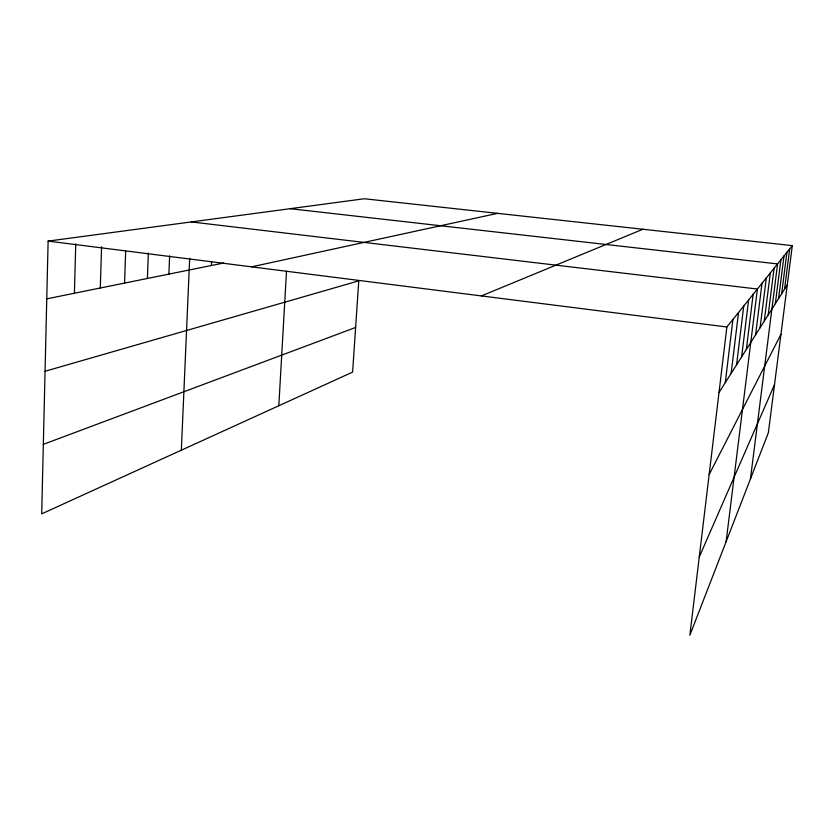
<?xml version="1.0" encoding="UTF-8"?>
<svg xmlns="http://www.w3.org/2000/svg" width="834" height="834" viewBox="0 0 834 834"><rect width="100%" height="100%" fill="white"/><g stroke="black" fill="none" stroke-linecap="round" stroke-linejoin="round"><path stroke-width="1.25" d="M792.3 245.613L726.873 326.991L689.854 635.247L768.364 432.71L792.3 245.613L364.302 198.753L48.122 241.099L41.7 513.848L352.605 372.11L358.766 280.86L45.057 371.266M74.414 293.245L75.758 243.862M100.288 288.001L101.571 246.77M124.568 283.091L125.673 251.097M147.399 278.462L148.358 253.004M168.895 274.115L169.636 255.892M181.343 450.183L189.683 258.311M211.398 265.504L211.575 261.626M278.817 405.751L286.51 271.238M725.288 382.618L732.919 319.464M731.126 373.413L738.538 312.489M736.558 364.844L743.751 306.005M741.624 356.869L748.609 299.959M746.357 349.404L753.144 294.319M726.122 541.683L757.387 289.033L191.267 221.927M755.604 334.809L762.005 283.289M760.087 327.731L766.31 277.941M764.278 321.121L770.314 272.958M768.197 314.939L774.067 268.287M750.454 478.914L777.58 263.919L290.086 208.688M775.328 303.691L780.885 259.812M778.581 298.562L783.991 255.944M781.646 293.735L786.921 252.306M784.544 289.158L789.683 248.866M699.236 557.039L774.525 384.599M709.15 474.546L780.958 334.33M719.002 392.553L787.286 284.842M481.364 295.924L642.91 229.256M43.337 444.355L355.618 327.46M251.587 266.849L497.617 213.348M46.767 298.843L223.668 263.023M48.122 241.099L726.873 326.991"/></g></svg>
